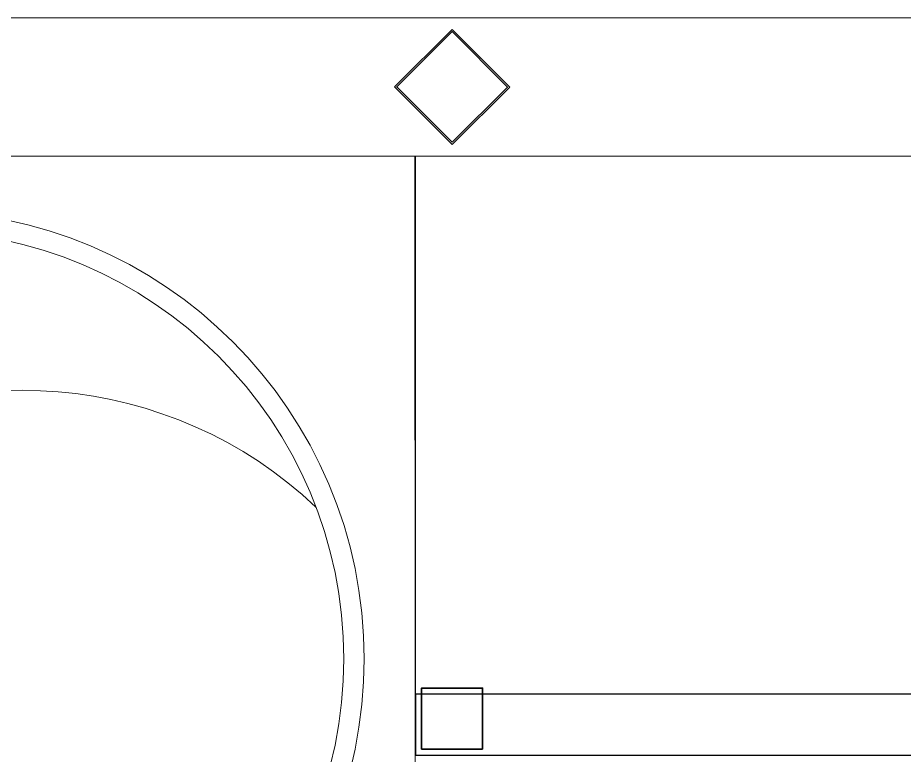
# Model space of a CAD drawing. Header units: centimetres. Extents: x 118932 to 154602, y -32682 to -23521.
# Drawn here: x 137943.4 to 138161, y -25114.3 to -24933.3 of the extents above; entities that cross this region are included whole.
import ezdxf

# ---------------------------------------------------------------- set-up
doc = ezdxf.new("R2010")
doc.units = ezdxf.units.CM
doc.header["$LTSCALE"] = 50
doc.header["$MEASUREMENT"] = 0
for name, color, linetype, lineweight, true_color in [('GEN_01_TA_Kolon', 7, 'Continuous', 35, 0xd05d28), ('GEN_02_TF_Islak Hacim', 7, 'Continuous', 5, 0x007cb0), ('GEN_06_GR_İnce', 7, 'Continuous', 13, 0xb0b0a9), ('KALACAK DUVARLAR', 7, 'Continuous', 30, 0x005387)]:
    doc.layers.add(name, color=color, linetype=linetype, lineweight=lineweight, true_color=true_color)

# ---------------------------------------------------------------- blocks, each defined once
blk = doc.blocks.new('LEVEL 0_E BLOK_KOLON')
at = {"layer": 'GEN_01_TA_Kolon'}
for points in [[(358.87, 618.94), (372.45, 632.51), (358.88, 646.1), (345.3, 632.53)], [(366.37, 470.01), (351.37, 470.01), (351.37, 485.01), (366.37, 485.01)]]:
    blk.add_lwpolyline(points, close=True, dxfattribs=at)
blk = doc.blocks.new('LEVEL 0_E BLOK_GÖRÜNÜŞ')
at = {"layer": 'GEN_06_GR_İnce'}
for p, q in [((924.14, 587.14), (-454.04, 587.14)), ((890.14, 553.16), (-230.68, 553.16)), ((299.57, 421.14), (299.57, 553.16))]:
    blk.add_line(p, q, dxfattribs=at)
at = {"layer": 'GEN_06_GR_İnce', "flags": 128}
blk.add_lwpolyline([(-20.7, 553), (299.43, 553.15), (299.56, 274.15), (275.15, 274.13), (212.14, 211), (-20.65, 443.36), (-20.7, 553)], close=True, dxfattribs=at)
blk = doc.blocks.new('YIKILACAK DUVARLAR LEVEL 0 D BLOK')
at = {"layer": 'KALACAK DUVARLAR', "elevation": 0}
for points in [[(-329.16, 200.38), (-343.29, 214.53), (-357.44, 200.4), (-343.3, 186.25)], [(27.18, 36.38), (27.18, 51.38), (-352.3, 51.38), (-352.3, 36.38)]]:
    blk.add_lwpolyline(points, close=True, dxfattribs=at)
blk = doc.blocks.new('LEVEL 0 ISLAK HACİM')
at = {"layer": 'GEN_02_TF_Islak Hacim'}
for radius in [110, 105]:
    blk.add_circle((-2437.63, 1315.72), radius, dxfattribs=at)
blk.add_arc((-2411.54, 1276.61), 105, 46.6402, 200.7671, dxfattribs=at)

msp = doc.modelspace()

# ---------------------------------------------------------------- block references
for name, p in [('LEVEL 0_E BLOK_GÖRÜNÜŞ', (137741.49, -25520.47, 0)), ('YIKILACAK DUVARLAR LEVEL 0 D BLOK', (138393.35, -25150.71, 0)), ('LEVEL 0_E BLOK_KOLON', (137691.18, -25582.84, 0))]:
    msp.add_blockref(name, p)

# ---------------------------------------------------------------- next in the draw order: block references
msp.add_blockref('LEVEL 0 ISLAK HACİM', (140356.1, -26406.37, 0))

doc.saveas('drawing.dxf')
